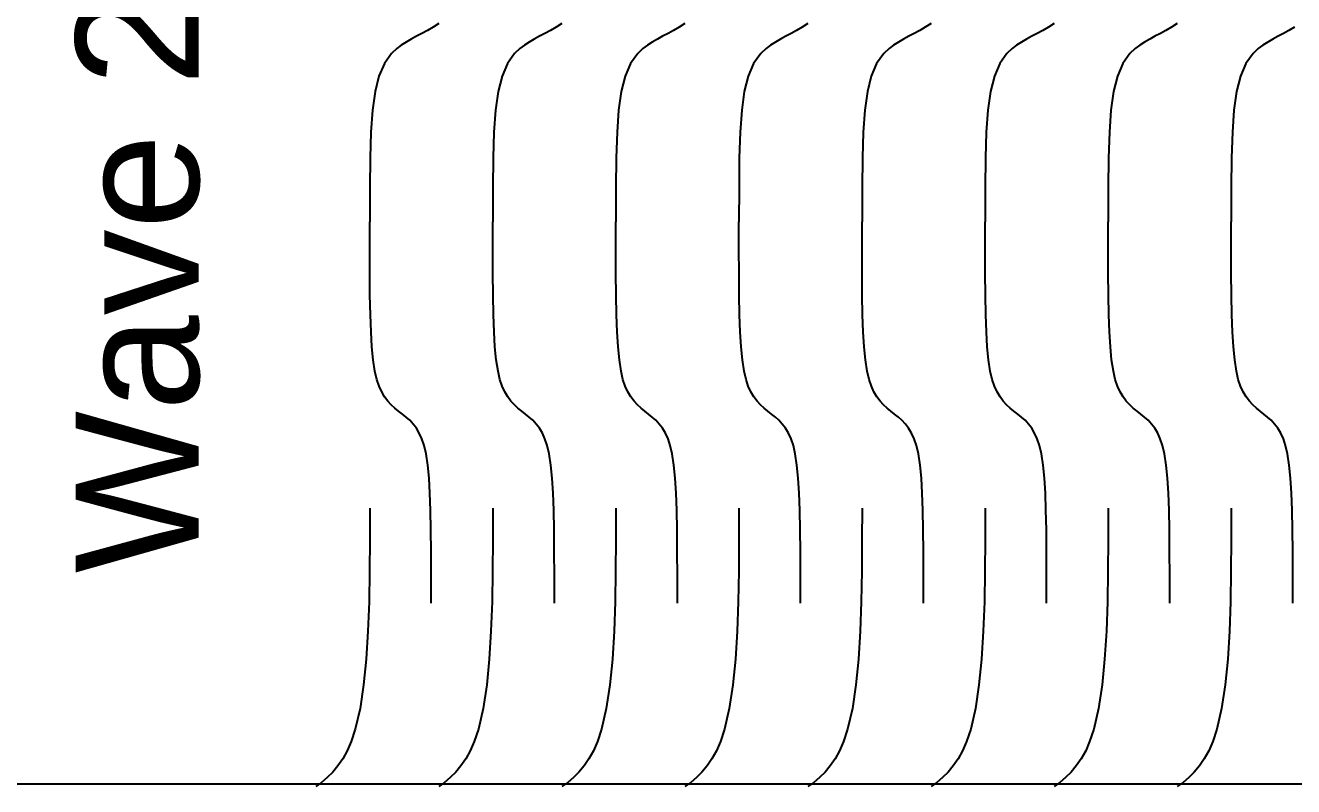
# Model space of a CAD drawing. Header units: millimetres. Extents: x 2967 to 3312, y 1779 to 1941.
# Drawn here: x 3110.65 to 3136.41, y 1871.32 to 1886.78 of the extents above; entities that cross this region are included whole.
import ezdxf

# ---------------------------------------------------------------- set-up
doc = ezdxf.new("R2010")
doc.units = ezdxf.units.MM
doc.layers.add('text', color=10, linetype='Continuous')
doc.styles.get("Standard").update_dxf_attribs({"font": 'arial.ttf'})

msp = doc.modelspace()

# ---------------------------------------------------------------- linework, layer by layer
for p, q in [((3118.707, 1886.619), (3118.597, 1886.561)), ((3118.819, 1886.68), (3118.707, 1886.619)), ((3118.932, 1886.745), (3118.819, 1886.68)), ((3119.049, 1886.818), (3118.932, 1886.745)), ((3121.207, 1886.619), (3121.097, 1886.561)), ((3121.319, 1886.68), (3121.207, 1886.619)), ((3121.432, 1886.745), (3121.319, 1886.68)), ((3121.549, 1886.818), (3121.432, 1886.745)), ((3123.707, 1886.619), (3123.597, 1886.561)), ((3123.819, 1886.68), (3123.707, 1886.619)), ((3123.932, 1886.745), (3123.819, 1886.68)), ((3124.049, 1886.818), (3123.932, 1886.745)), ((3126.207, 1886.619), (3126.097, 1886.561)), ((3126.319, 1886.68), (3126.207, 1886.619)), ((3126.432, 1886.745), (3126.319, 1886.68)), ((3126.549, 1886.818), (3126.432, 1886.745)), ((3128.707, 1886.619), (3128.597, 1886.561)), ((3128.819, 1886.68), (3128.707, 1886.619)), ((3128.932, 1886.745), (3128.819, 1886.68)), ((3129.049, 1886.818), (3128.932, 1886.745)), ((3131.207, 1886.619), (3131.097, 1886.561)), ((3131.319, 1886.68), (3131.207, 1886.619)), ((3131.432, 1886.745), (3131.319, 1886.68)), ((3131.549, 1886.818), (3131.432, 1886.745)), ((3133.707, 1886.619), (3133.597, 1886.561)), ((3133.819, 1886.68), (3133.707, 1886.619)), ((3133.932, 1886.745), (3133.819, 1886.68)), ((3134.049, 1886.818), (3133.932, 1886.745)), ((3136.207, 1886.619), (3136.097, 1886.561)), ((3136.319, 1886.68), (3136.207, 1886.619)), ((3136.432, 1886.745), (3136.319, 1886.68)), ((3118.288, 1886.378), (3118.197, 1886.309)), ((3118.387, 1886.442), (3118.288, 1886.378)), ((3118.49, 1886.502), (3118.387, 1886.442)), ((3118.597, 1886.561), (3118.49, 1886.502)), ((3120.788, 1886.378), (3120.697, 1886.309)), ((3120.887, 1886.442), (3120.788, 1886.378)), ((3120.99, 1886.502), (3120.887, 1886.442)), ((3121.097, 1886.561), (3120.99, 1886.502)), ((3123.288, 1886.378), (3123.197, 1886.309)), ((3123.387, 1886.442), (3123.288, 1886.378)), ((3123.49, 1886.502), (3123.387, 1886.442)), ((3123.597, 1886.561), (3123.49, 1886.502)), ((3125.788, 1886.378), (3125.697, 1886.309)), ((3125.887, 1886.442), (3125.788, 1886.378)), ((3125.99, 1886.502), (3125.887, 1886.442)), ((3126.097, 1886.561), (3125.99, 1886.502)), ((3128.288, 1886.378), (3128.197, 1886.309)), ((3128.387, 1886.442), (3128.288, 1886.378)), ((3128.49, 1886.502), (3128.387, 1886.442)), ((3128.597, 1886.561), (3128.49, 1886.502)), ((3130.788, 1886.378), (3130.697, 1886.309)), ((3130.887, 1886.442), (3130.788, 1886.378)), ((3130.99, 1886.502), (3130.887, 1886.442)), ((3131.097, 1886.561), (3130.99, 1886.502)), ((3133.288, 1886.378), (3133.197, 1886.309)), ((3133.387, 1886.442), (3133.288, 1886.378)), ((3133.49, 1886.502), (3133.387, 1886.442)), ((3133.597, 1886.561), (3133.49, 1886.502)), ((3135.788, 1886.378), (3135.697, 1886.309)), ((3135.887, 1886.442), (3135.788, 1886.378)), ((3135.99, 1886.502), (3135.887, 1886.442)), ((3136.097, 1886.561), (3135.99, 1886.502)), ((3118.09, 1886.208), (3117.944, 1886.006)), ((3118.197, 1886.309), (3118.09, 1886.208)), ((3120.59, 1886.208), (3120.444, 1886.006)), ((3120.697, 1886.309), (3120.59, 1886.208)), ((3123.09, 1886.208), (3122.944, 1886.006)), ((3123.197, 1886.309), (3123.09, 1886.208)), ((3125.59, 1886.208), (3125.444, 1886.006)), ((3125.697, 1886.309), (3125.59, 1886.208)), ((3128.09, 1886.208), (3127.944, 1886.006)), ((3128.197, 1886.309), (3128.09, 1886.208)), ((3130.59, 1886.208), (3130.444, 1886.006)), ((3130.697, 1886.309), (3130.59, 1886.208)), ((3133.09, 1886.208), (3132.944, 1886.006)), ((3133.197, 1886.309), (3133.09, 1886.208)), ((3135.59, 1886.208), (3135.444, 1886.006)), ((3135.697, 1886.309), (3135.59, 1886.208)), ((3117.944, 1886.006), (3117.835, 1885.751)), ((3120.444, 1886.006), (3120.335, 1885.751)), ((3122.944, 1886.006), (3122.835, 1885.751)), ((3125.444, 1886.006), (3125.335, 1885.751)), ((3127.944, 1886.006), (3127.835, 1885.751)), ((3130.444, 1886.006), (3130.335, 1885.751)), ((3132.944, 1886.006), (3132.835, 1885.751)), ((3135.444, 1886.006), (3135.335, 1885.751)), ((3117.835, 1885.751), (3117.756, 1885.439)), ((3120.335, 1885.751), (3120.256, 1885.439)), ((3122.835, 1885.751), (3122.756, 1885.439)), ((3125.335, 1885.751), (3125.256, 1885.439)), ((3127.835, 1885.751), (3127.756, 1885.439)), ((3130.335, 1885.751), (3130.256, 1885.439)), ((3132.835, 1885.751), (3132.756, 1885.439)), ((3135.335, 1885.751), (3135.256, 1885.439)), ((3117.756, 1885.439), (3117.703, 1885.062)), ((3120.256, 1885.439), (3120.203, 1885.062)), ((3122.756, 1885.439), (3122.703, 1885.062)), ((3125.256, 1885.439), (3125.203, 1885.062)), ((3127.756, 1885.439), (3127.703, 1885.062)), ((3130.256, 1885.439), (3130.203, 1885.062)), ((3132.756, 1885.439), (3132.703, 1885.062)), ((3135.256, 1885.439), (3135.203, 1885.062)), ((3117.703, 1885.062), (3117.671, 1884.615)), ((3120.203, 1885.062), (3120.171, 1884.615)), ((3122.703, 1885.062), (3122.671, 1884.615)), ((3125.203, 1885.062), (3125.171, 1884.615)), ((3127.703, 1885.062), (3127.671, 1884.615)), ((3130.203, 1885.062), (3130.171, 1884.615)), ((3132.703, 1885.062), (3132.671, 1884.615)), ((3135.203, 1885.062), (3135.171, 1884.615)), ((3117.671, 1884.615), (3117.654, 1884.092)), ((3120.171, 1884.615), (3120.154, 1884.092)), ((3122.671, 1884.615), (3122.654, 1884.092)), ((3125.171, 1884.615), (3125.154, 1884.092)), ((3127.671, 1884.615), (3127.654, 1884.092)), ((3130.171, 1884.615), (3130.154, 1884.092)), ((3132.671, 1884.615), (3132.654, 1884.092)), ((3135.171, 1884.615), (3135.154, 1884.092)), ((3117.654, 1884.092), (3117.648, 1883.486)), ((3120.154, 1884.092), (3120.148, 1883.486)), ((3122.654, 1884.092), (3122.648, 1883.486)), ((3125.154, 1884.092), (3125.148, 1883.486)), ((3127.654, 1884.092), (3127.648, 1883.486)), ((3130.154, 1884.092), (3130.148, 1883.486)), ((3132.654, 1884.092), (3132.648, 1883.486)), ((3135.154, 1884.092), (3135.148, 1883.486)), ((3117.648, 1883.486), (3117.647, 1882.791)), ((3120.148, 1883.486), (3120.147, 1882.791)), ((3122.648, 1883.486), (3122.647, 1882.791)), ((3125.148, 1883.486), (3125.147, 1882.791)), ((3127.648, 1883.486), (3127.647, 1882.791)), ((3130.148, 1883.486), (3130.147, 1882.791)), ((3132.648, 1883.486), (3132.647, 1882.791)), ((3135.148, 1883.486), (3135.147, 1882.791)), ((3117.647, 1882.24), (3117.647, 1882.791)), ((3120.147, 1882.24), (3120.147, 1882.791)), ((3122.647, 1882.24), (3122.647, 1882.791)), ((3125.147, 1882.24), (3125.147, 1882.791)), ((3127.647, 1882.24), (3127.647, 1882.791)), ((3130.147, 1882.24), (3130.147, 1882.791)), ((3132.647, 1882.24), (3132.647, 1882.791)), ((3135.147, 1882.24), (3135.147, 1882.791)), ((3117.648, 1881.744), (3117.647, 1882.24)), ((3120.148, 1881.744), (3120.147, 1882.24)), ((3122.648, 1881.744), (3122.647, 1882.24)), ((3125.148, 1881.744), (3125.147, 1882.24)), ((3127.648, 1881.744), (3127.647, 1882.24)), ((3130.148, 1881.744), (3130.147, 1882.24)), ((3132.648, 1881.744), (3132.647, 1882.24)), ((3135.148, 1881.744), (3135.147, 1882.24)), ((3117.652, 1881.3), (3117.648, 1881.744)), ((3120.152, 1881.3), (3120.148, 1881.744)), ((3122.652, 1881.3), (3122.648, 1881.744)), ((3125.152, 1881.3), (3125.148, 1881.744)), ((3127.652, 1881.3), (3127.648, 1881.744)), ((3130.152, 1881.3), (3130.148, 1881.744)), ((3132.652, 1881.3), (3132.648, 1881.744)), ((3135.152, 1881.3), (3135.148, 1881.744)), ((3117.66, 1880.905), (3117.652, 1881.3)), ((3120.16, 1880.905), (3120.152, 1881.3)), ((3122.66, 1880.905), (3122.652, 1881.3)), ((3125.16, 1880.905), (3125.152, 1881.3)), ((3127.66, 1880.905), (3127.652, 1881.3)), ((3130.16, 1880.905), (3130.152, 1881.3)), ((3132.66, 1880.905), (3132.652, 1881.3)), ((3135.16, 1880.905), (3135.152, 1881.3)), ((3117.673, 1880.557), (3117.66, 1880.905)), ((3120.173, 1880.557), (3120.16, 1880.905)), ((3122.673, 1880.557), (3122.66, 1880.905)), ((3125.173, 1880.557), (3125.16, 1880.905)), ((3127.673, 1880.557), (3127.66, 1880.905)), ((3130.173, 1880.557), (3130.16, 1880.905)), ((3132.673, 1880.557), (3132.66, 1880.905)), ((3135.173, 1880.557), (3135.16, 1880.905)), ((3117.691, 1880.251), (3117.673, 1880.557)), ((3120.191, 1880.251), (3120.173, 1880.557)), ((3122.691, 1880.251), (3122.673, 1880.557)), ((3125.191, 1880.251), (3125.173, 1880.557)), ((3127.691, 1880.251), (3127.673, 1880.557)), ((3130.191, 1880.251), (3130.173, 1880.557)), ((3132.691, 1880.251), (3132.673, 1880.557)), ((3135.191, 1880.251), (3135.173, 1880.557)), ((3117.718, 1879.986), (3117.691, 1880.251)), ((3120.218, 1879.986), (3120.191, 1880.251)), ((3122.718, 1879.986), (3122.691, 1880.251)), ((3125.218, 1879.986), (3125.191, 1880.251)), ((3127.718, 1879.986), (3127.691, 1880.251)), ((3130.218, 1879.986), (3130.191, 1880.251)), ((3132.718, 1879.986), (3132.691, 1880.251)), ((3135.218, 1879.986), (3135.191, 1880.251)), ((3117.753, 1879.759), (3117.718, 1879.986)), ((3120.253, 1879.759), (3120.218, 1879.986)), ((3122.753, 1879.759), (3122.718, 1879.986)), ((3125.253, 1879.759), (3125.218, 1879.986)), ((3127.753, 1879.759), (3127.718, 1879.986)), ((3130.253, 1879.759), (3130.218, 1879.986)), ((3132.753, 1879.759), (3132.718, 1879.986)), ((3135.253, 1879.759), (3135.218, 1879.986)), ((3117.791, 1879.591), (3117.753, 1879.759)), ((3120.291, 1879.591), (3120.253, 1879.759)), ((3122.791, 1879.591), (3122.753, 1879.759)), ((3125.291, 1879.591), (3125.253, 1879.759)), ((3127.791, 1879.591), (3127.753, 1879.759)), ((3130.291, 1879.591), (3130.253, 1879.759)), ((3132.791, 1879.591), (3132.753, 1879.759)), ((3135.291, 1879.591), (3135.253, 1879.759)), ((3117.837, 1879.455), (3117.791, 1879.591)), ((3117.89, 1879.338), (3117.837, 1879.455)), ((3120.337, 1879.455), (3120.291, 1879.591)), ((3120.39, 1879.338), (3120.337, 1879.455)), ((3122.837, 1879.455), (3122.791, 1879.591)), ((3122.89, 1879.338), (3122.837, 1879.455)), ((3125.337, 1879.455), (3125.291, 1879.591)), ((3125.39, 1879.338), (3125.337, 1879.455)), ((3127.837, 1879.455), (3127.791, 1879.591)), ((3127.89, 1879.338), (3127.837, 1879.455)), ((3130.337, 1879.455), (3130.291, 1879.591)), ((3130.39, 1879.338), (3130.337, 1879.455)), ((3132.837, 1879.455), (3132.791, 1879.591)), ((3132.89, 1879.338), (3132.837, 1879.455)), ((3135.337, 1879.455), (3135.291, 1879.591)), ((3135.39, 1879.338), (3135.337, 1879.455)), ((3117.95, 1879.238), (3117.89, 1879.338)), ((3118.015, 1879.152), (3117.95, 1879.238)), ((3118.085, 1879.077), (3118.015, 1879.152)), ((3120.45, 1879.238), (3120.39, 1879.338)), ((3120.515, 1879.152), (3120.45, 1879.238)), ((3120.585, 1879.077), (3120.515, 1879.152)), ((3122.95, 1879.238), (3122.89, 1879.338)), ((3123.015, 1879.152), (3122.95, 1879.238)), ((3123.085, 1879.077), (3123.015, 1879.152)), ((3125.45, 1879.238), (3125.39, 1879.338)), ((3125.515, 1879.152), (3125.45, 1879.238)), ((3125.585, 1879.077), (3125.515, 1879.152)), ((3127.95, 1879.238), (3127.89, 1879.338)), ((3128.015, 1879.152), (3127.95, 1879.238)), ((3128.085, 1879.077), (3128.015, 1879.152)), ((3130.45, 1879.238), (3130.39, 1879.338)), ((3130.515, 1879.152), (3130.45, 1879.238)), ((3130.585, 1879.077), (3130.515, 1879.152)), ((3132.95, 1879.238), (3132.89, 1879.338)), ((3133.015, 1879.152), (3132.95, 1879.238)), ((3133.085, 1879.077), (3133.015, 1879.152)), ((3135.45, 1879.238), (3135.39, 1879.338)), ((3135.515, 1879.152), (3135.45, 1879.238)), ((3135.585, 1879.077), (3135.515, 1879.152)), ((3118.158, 1879.01), (3118.085, 1879.077)), ((3118.234, 1878.948), (3118.158, 1879.01)), ((3118.31, 1878.888), (3118.234, 1878.948)), ((3120.658, 1879.01), (3120.585, 1879.077)), ((3120.734, 1878.948), (3120.658, 1879.01)), ((3120.81, 1878.888), (3120.734, 1878.948)), ((3123.158, 1879.01), (3123.085, 1879.077)), ((3123.234, 1878.948), (3123.158, 1879.01)), ((3123.31, 1878.888), (3123.234, 1878.948)), ((3125.658, 1879.01), (3125.585, 1879.077)), ((3125.734, 1878.948), (3125.658, 1879.01)), ((3125.81, 1878.888), (3125.734, 1878.948)), ((3128.158, 1879.01), (3128.085, 1879.077)), ((3128.234, 1878.948), (3128.158, 1879.01)), ((3128.31, 1878.888), (3128.234, 1878.948)), ((3130.658, 1879.01), (3130.585, 1879.077)), ((3130.734, 1878.948), (3130.658, 1879.01)), ((3130.81, 1878.888), (3130.734, 1878.948)), ((3133.158, 1879.01), (3133.085, 1879.077)), ((3133.234, 1878.948), (3133.158, 1879.01)), ((3133.31, 1878.888), (3133.234, 1878.948)), ((3135.658, 1879.01), (3135.585, 1879.077)), ((3135.734, 1878.948), (3135.658, 1879.01)), ((3135.81, 1878.888), (3135.734, 1878.948)), ((3118.386, 1878.827), (3118.31, 1878.888)), ((3118.459, 1878.76), (3118.386, 1878.827)), ((3118.528, 1878.685), (3118.459, 1878.76)), ((3118.594, 1878.599), (3118.528, 1878.685)), ((3120.886, 1878.827), (3120.81, 1878.888)), ((3120.959, 1878.76), (3120.886, 1878.827)), ((3121.028, 1878.685), (3120.959, 1878.76)), ((3121.094, 1878.599), (3121.028, 1878.685)), ((3123.386, 1878.827), (3123.31, 1878.888)), ((3123.459, 1878.76), (3123.386, 1878.827)), ((3123.528, 1878.685), (3123.459, 1878.76)), ((3123.594, 1878.599), (3123.528, 1878.685)), ((3125.886, 1878.827), (3125.81, 1878.888)), ((3125.959, 1878.76), (3125.886, 1878.827)), ((3126.028, 1878.685), (3125.959, 1878.76)), ((3126.094, 1878.599), (3126.028, 1878.685)), ((3128.386, 1878.827), (3128.31, 1878.888)), ((3128.459, 1878.76), (3128.386, 1878.827)), ((3128.528, 1878.685), (3128.459, 1878.76)), ((3128.594, 1878.599), (3128.528, 1878.685)), ((3130.886, 1878.827), (3130.81, 1878.888)), ((3130.959, 1878.76), (3130.886, 1878.827)), ((3131.028, 1878.685), (3130.959, 1878.76)), ((3131.094, 1878.599), (3131.028, 1878.685)), ((3133.386, 1878.827), (3133.31, 1878.888)), ((3133.459, 1878.76), (3133.386, 1878.827)), ((3133.528, 1878.685), (3133.459, 1878.76)), ((3133.594, 1878.599), (3133.528, 1878.685)), ((3135.886, 1878.827), (3135.81, 1878.888)), ((3135.959, 1878.76), (3135.886, 1878.827)), ((3136.028, 1878.685), (3135.959, 1878.76)), ((3136.094, 1878.599), (3136.028, 1878.685)), ((3118.653, 1878.499), (3118.594, 1878.599)), ((3118.706, 1878.383), (3118.653, 1878.499)), ((3118.752, 1878.246), (3118.706, 1878.383)), ((3121.153, 1878.499), (3121.094, 1878.599)), ((3121.206, 1878.383), (3121.153, 1878.499)), ((3121.252, 1878.246), (3121.206, 1878.383)), ((3123.653, 1878.499), (3123.594, 1878.599)), ((3123.706, 1878.383), (3123.653, 1878.499)), ((3123.752, 1878.246), (3123.706, 1878.383)), ((3126.153, 1878.499), (3126.094, 1878.599)), ((3126.206, 1878.383), (3126.153, 1878.499)), ((3126.252, 1878.246), (3126.206, 1878.383)), ((3128.653, 1878.499), (3128.594, 1878.599)), ((3128.706, 1878.383), (3128.653, 1878.499)), ((3128.752, 1878.246), (3128.706, 1878.383)), ((3131.153, 1878.499), (3131.094, 1878.599)), ((3131.206, 1878.383), (3131.153, 1878.499)), ((3131.252, 1878.246), (3131.206, 1878.383)), ((3133.653, 1878.499), (3133.594, 1878.599)), ((3133.706, 1878.383), (3133.653, 1878.499)), ((3133.752, 1878.246), (3133.706, 1878.383)), ((3136.153, 1878.499), (3136.094, 1878.599)), ((3136.206, 1878.383), (3136.153, 1878.499)), ((3136.252, 1878.246), (3136.206, 1878.383)), ((3118.791, 1878.078), (3118.752, 1878.246)), ((3121.291, 1878.078), (3121.252, 1878.246)), ((3123.791, 1878.078), (3123.752, 1878.246)), ((3126.291, 1878.078), (3126.252, 1878.246)), ((3128.791, 1878.078), (3128.752, 1878.246)), ((3131.291, 1878.078), (3131.252, 1878.246)), ((3133.791, 1878.078), (3133.752, 1878.246)), ((3136.291, 1878.078), (3136.252, 1878.246)), ((3118.826, 1877.851), (3118.791, 1878.078)), ((3121.326, 1877.851), (3121.291, 1878.078)), ((3123.826, 1877.851), (3123.791, 1878.078)), ((3126.326, 1877.851), (3126.291, 1878.078)), ((3128.826, 1877.851), (3128.791, 1878.078)), ((3131.326, 1877.851), (3131.291, 1878.078)), ((3133.826, 1877.851), (3133.791, 1878.078)), ((3136.326, 1877.851), (3136.291, 1878.078)), ((3118.852, 1877.586), (3118.826, 1877.851)), ((3121.352, 1877.586), (3121.326, 1877.851)), ((3123.852, 1877.586), (3123.826, 1877.851)), ((3126.352, 1877.586), (3126.326, 1877.851)), ((3128.852, 1877.586), (3128.826, 1877.851)), ((3131.352, 1877.586), (3131.326, 1877.851)), ((3133.852, 1877.586), (3133.826, 1877.851)), ((3136.352, 1877.586), (3136.326, 1877.851)), ((3118.871, 1877.281), (3118.852, 1877.586)), ((3121.371, 1877.281), (3121.352, 1877.586)), ((3123.871, 1877.281), (3123.852, 1877.586)), ((3126.371, 1877.281), (3126.352, 1877.586)), ((3128.871, 1877.281), (3128.852, 1877.586)), ((3131.371, 1877.281), (3131.352, 1877.586)), ((3133.871, 1877.281), (3133.852, 1877.586)), ((3136.371, 1877.281), (3136.352, 1877.586)), ((3118.884, 1876.932), (3118.871, 1877.281)), ((3121.384, 1876.932), (3121.371, 1877.281)), ((3123.884, 1876.932), (3123.871, 1877.281)), ((3126.384, 1876.932), (3126.371, 1877.281)), ((3128.884, 1876.932), (3128.871, 1877.281)), ((3131.384, 1876.932), (3131.371, 1877.281)), ((3133.884, 1876.932), (3133.871, 1877.281)), ((3136.384, 1876.932), (3136.371, 1877.281)), ((3117.647, 1876.974), (3117.646, 1876.33)), ((3118.891, 1876.537), (3118.884, 1876.932)), ((3120.147, 1876.974), (3120.146, 1876.33)), ((3121.391, 1876.537), (3121.384, 1876.932)), ((3122.647, 1876.974), (3122.646, 1876.33)), ((3123.891, 1876.537), (3123.884, 1876.932)), ((3125.147, 1876.974), (3125.146, 1876.33)), ((3126.391, 1876.537), (3126.384, 1876.932)), ((3127.647, 1876.974), (3127.646, 1876.33)), ((3128.891, 1876.537), (3128.884, 1876.932)), ((3130.147, 1876.974), (3130.146, 1876.33)), ((3131.391, 1876.537), (3131.384, 1876.932)), ((3132.647, 1876.974), (3132.646, 1876.33)), ((3133.891, 1876.537), (3133.884, 1876.932)), ((3135.147, 1876.974), (3135.146, 1876.33)), ((3136.391, 1876.537), (3136.384, 1876.932)), ((3117.646, 1876.33), (3117.642, 1875.693)), ((3118.895, 1876.093), (3118.891, 1876.537)), ((3120.146, 1876.33), (3120.142, 1875.693)), ((3121.395, 1876.093), (3121.391, 1876.537)), ((3122.646, 1876.33), (3122.642, 1875.693)), ((3123.895, 1876.093), (3123.891, 1876.537)), ((3125.146, 1876.33), (3125.142, 1875.693)), ((3126.395, 1876.093), (3126.391, 1876.537)), ((3127.646, 1876.33), (3127.642, 1875.693)), ((3128.895, 1876.093), (3128.891, 1876.537)), ((3130.146, 1876.33), (3130.142, 1875.693)), ((3131.395, 1876.093), (3131.391, 1876.537)), ((3132.646, 1876.33), (3132.642, 1875.693)), ((3133.895, 1876.093), (3133.891, 1876.537)), ((3135.146, 1876.33), (3135.142, 1875.693)), ((3136.395, 1876.093), (3136.391, 1876.537)), ((3118.897, 1875.597), (3118.895, 1876.093)), ((3121.397, 1875.597), (3121.395, 1876.093)), ((3123.897, 1875.597), (3123.895, 1876.093)), ((3126.397, 1875.597), (3126.395, 1876.093)), ((3128.897, 1875.597), (3128.895, 1876.093)), ((3131.397, 1875.597), (3131.395, 1876.093)), ((3133.897, 1875.597), (3133.895, 1876.093)), ((3136.397, 1875.597), (3136.395, 1876.093)), ((3117.642, 1875.693), (3117.632, 1875.073)), ((3118.897, 1875.046), (3118.897, 1875.597)), ((3120.142, 1875.693), (3120.132, 1875.073)), ((3121.397, 1875.046), (3121.397, 1875.597)), ((3122.642, 1875.693), (3122.632, 1875.073)), ((3123.897, 1875.046), (3123.897, 1875.597)), ((3125.142, 1875.693), (3125.132, 1875.073)), ((3126.397, 1875.046), (3126.397, 1875.597)), ((3127.642, 1875.693), (3127.632, 1875.073)), ((3128.897, 1875.046), (3128.897, 1875.597)), ((3130.142, 1875.693), (3130.132, 1875.073)), ((3131.397, 1875.046), (3131.397, 1875.597)), ((3132.642, 1875.693), (3132.632, 1875.073)), ((3133.897, 1875.046), (3133.897, 1875.597)), ((3135.142, 1875.693), (3135.132, 1875.073)), ((3136.397, 1875.046), (3136.397, 1875.597)), ((3117.632, 1875.073), (3117.61, 1874.476)), ((3120.132, 1875.073), (3120.11, 1874.476)), ((3122.632, 1875.073), (3122.61, 1874.476)), ((3125.132, 1875.073), (3125.11, 1874.476)), ((3127.632, 1875.073), (3127.61, 1874.476)), ((3130.132, 1875.073), (3130.11, 1874.476)), ((3132.632, 1875.073), (3132.61, 1874.476)), ((3135.132, 1875.073), (3135.11, 1874.476)), ((3117.61, 1874.476), (3117.575, 1873.911)), ((3120.11, 1874.476), (3120.075, 1873.911)), ((3122.61, 1874.476), (3122.575, 1873.911)), ((3125.11, 1874.476), (3125.075, 1873.911)), ((3127.61, 1874.476), (3127.575, 1873.911)), ((3130.11, 1874.476), (3130.075, 1873.911)), ((3132.61, 1874.476), (3132.575, 1873.911)), ((3135.11, 1874.476), (3135.075, 1873.911)), ((3117.575, 1873.911), (3117.523, 1873.387)), ((3120.075, 1873.911), (3120.023, 1873.387)), ((3122.575, 1873.911), (3122.523, 1873.387)), ((3125.075, 1873.911), (3125.023, 1873.387)), ((3127.575, 1873.911), (3127.523, 1873.387)), ((3130.075, 1873.911), (3130.023, 1873.387)), ((3132.575, 1873.911), (3132.523, 1873.387)), ((3135.075, 1873.911), (3135.023, 1873.387)), ((3117.523, 1873.387), (3117.451, 1872.91)), ((3120.023, 1873.387), (3119.951, 1872.91)), ((3122.523, 1873.387), (3122.451, 1872.91)), ((3125.023, 1873.387), (3124.951, 1872.91)), ((3127.523, 1873.387), (3127.451, 1872.91)), ((3130.023, 1873.387), (3129.951, 1872.91)), ((3132.523, 1873.387), (3132.451, 1872.91)), ((3135.023, 1873.387), (3134.951, 1872.91)), ((3117.451, 1872.91), (3117.354, 1872.489)), ((3119.951, 1872.91), (3119.854, 1872.489)), ((3122.451, 1872.91), (3122.354, 1872.489)), ((3124.951, 1872.91), (3124.854, 1872.489)), ((3127.451, 1872.91), (3127.354, 1872.489)), ((3129.951, 1872.91), (3129.854, 1872.489)), ((3132.451, 1872.91), (3132.354, 1872.489)), ((3134.951, 1872.91), (3134.854, 1872.489)), ((3117.354, 1872.489), (3117.271, 1872.237)), ((3119.854, 1872.489), (3119.771, 1872.237)), ((3122.354, 1872.489), (3122.271, 1872.237)), ((3124.854, 1872.489), (3124.771, 1872.237)), ((3127.354, 1872.489), (3127.271, 1872.237)), ((3129.854, 1872.489), (3129.771, 1872.237)), ((3132.354, 1872.489), (3132.271, 1872.237)), ((3134.854, 1872.489), (3134.771, 1872.237)), ((3117.271, 1872.237), (3117.19, 1872.05)), ((3119.771, 1872.237), (3119.69, 1872.05)), ((3122.271, 1872.237), (3122.19, 1872.05)), ((3124.771, 1872.237), (3124.69, 1872.05)), ((3127.271, 1872.237), (3127.19, 1872.05)), ((3129.771, 1872.237), (3129.69, 1872.05)), ((3132.271, 1872.237), (3132.19, 1872.05)), ((3134.771, 1872.237), (3134.69, 1872.05)), ((3117.19, 1872.05), (3117.099, 1871.885)), ((3119.69, 1872.05), (3119.599, 1871.885)), ((3122.19, 1872.05), (3122.099, 1871.885)), ((3124.69, 1872.05), (3124.599, 1871.885)), ((3127.19, 1872.05), (3127.099, 1871.885)), ((3129.69, 1872.05), (3129.599, 1871.885)), ((3132.19, 1872.05), (3132.099, 1871.885)), ((3134.69, 1872.05), (3134.599, 1871.885)), ((3117, 1871.74), (3116.895, 1871.613)), ((3117.099, 1871.885), (3117, 1871.74)), ((3119.5, 1871.74), (3119.395, 1871.613)), ((3119.599, 1871.885), (3119.5, 1871.74)), ((3122, 1871.74), (3121.895, 1871.613)), ((3122.099, 1871.885), (3122, 1871.74)), ((3124.5, 1871.74), (3124.395, 1871.613)), ((3124.599, 1871.885), (3124.5, 1871.74)), ((3127, 1871.74), (3126.895, 1871.613)), ((3127.099, 1871.885), (3127, 1871.74)), ((3129.5, 1871.74), (3129.395, 1871.613)), ((3129.599, 1871.885), (3129.5, 1871.74)), ((3132, 1871.74), (3131.895, 1871.613)), ((3132.099, 1871.885), (3132, 1871.74)), ((3134.5, 1871.74), (3134.395, 1871.613)), ((3134.599, 1871.885), (3134.5, 1871.74)), ((3116.783, 1871.502), (3116.668, 1871.405)), ((3116.895, 1871.613), (3116.783, 1871.502)), ((3119.283, 1871.502), (3119.168, 1871.405)), ((3119.395, 1871.613), (3119.283, 1871.502)), ((3121.783, 1871.502), (3121.668, 1871.405)), ((3121.895, 1871.613), (3121.783, 1871.502)), ((3124.283, 1871.502), (3124.168, 1871.405)), ((3124.395, 1871.613), (3124.283, 1871.502)), ((3126.783, 1871.502), (3126.668, 1871.405)), ((3126.895, 1871.613), (3126.783, 1871.502)), ((3129.283, 1871.502), (3129.168, 1871.405)), ((3129.395, 1871.613), (3129.283, 1871.502)), ((3131.783, 1871.502), (3131.668, 1871.405)), ((3131.895, 1871.613), (3131.783, 1871.502)), ((3134.283, 1871.502), (3134.168, 1871.405)), ((3134.395, 1871.613), (3134.283, 1871.502)), ((3116.668, 1871.405), (3116.549, 1871.32)), ((3119.168, 1871.405), (3119.049, 1871.32)), ((3121.668, 1871.405), (3121.549, 1871.32)), ((3124.168, 1871.405), (3124.049, 1871.32)), ((3126.668, 1871.405), (3126.549, 1871.32)), ((3129.168, 1871.405), (3129.049, 1871.32)), ((3131.668, 1871.405), (3131.549, 1871.32)), ((3134.168, 1871.405), (3134.049, 1871.32))]:
    msp.add_line(p, q)
msp.add_lwpolyline([(2967.148, 1871.38), (3311.841, 1871.38), (3311.841, 1941.38), (2967.148, 1941.38)], close=True)

# ---------------------------------------------------------------- texts
at = {"layer": 'text', "insert": (3111.675, 1875.654), "char_height": 2.5, "attachment_point": 1, "rotation": 90}
msp.add_mtext_dynamic_manual_height_columns('Wave 2.5mm', width=30.29958, gutter_width=12.5, heights=[0], dxfattribs=at)

doc.saveas('drawing.dxf')
